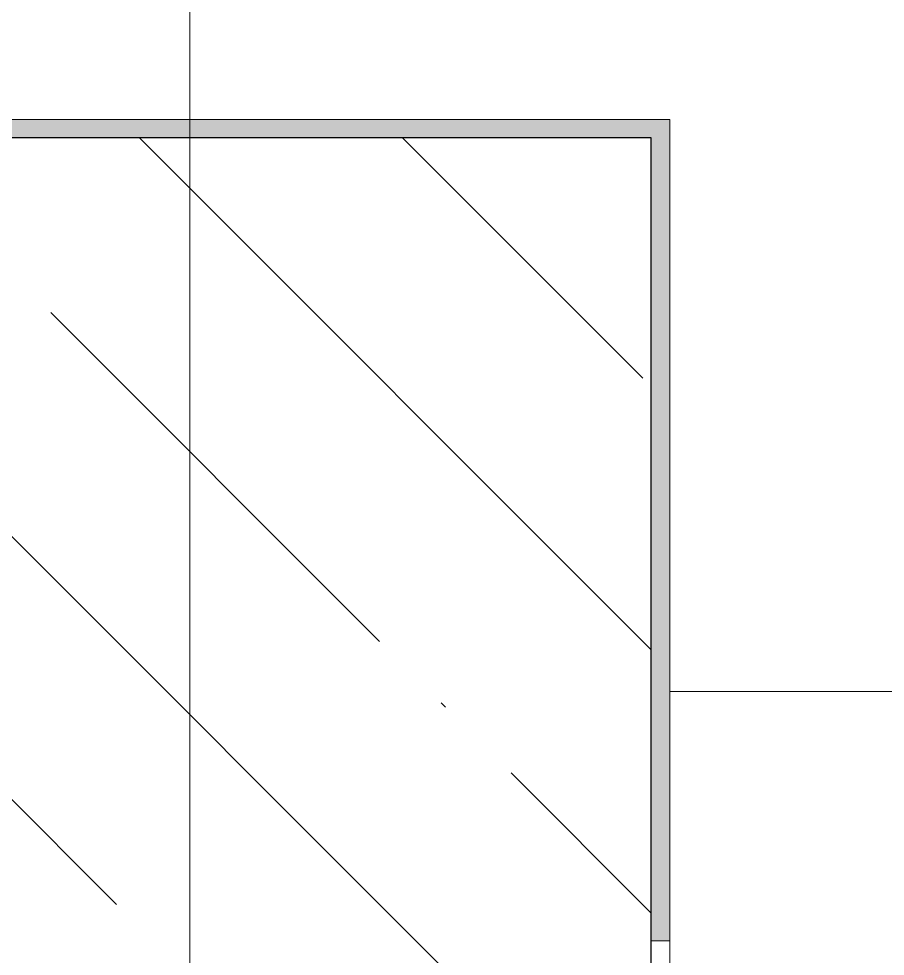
# Model space of a CAD drawing. Header units: millimetres. Extents: x 97 to 215964, y -4577 to 60645.
# Drawn here: x 157905 to 158375, y 40032 to 40540 of the extents above; entities that cross this region are included whole.
import ezdxf

# ---------------------------------------------------------------- set-up
doc = ezdxf.new("R2010")
doc.units = ezdxf.units.MM
doc.linetypes.add('ADSK_Линия сетки', pattern=[2500, 2000, -250, 0, -250])
for name, color, linetype, lineweight in [('A-FLOR-____-OTLN', 192, 'Continuous', 9), ('A-WALL-____-MCUT', 113, 'Continuous', 9), ('A-WALL-____-PATT', 111, 'Continuous', 9), ('A-WALL-FNSH-MCUT', 113, 'Continuous', 9), ('S-COLS-____-MCUT', 52, 'Continuous', 9), ('S-COLS-____-OTLN', 52, 'Continuous', 9), ('S-GRID-____-OTLN', 1, 'Continuous', 9)]:
    doc.layers.add(name, color=color, linetype=linetype, lineweight=lineweight)

# ---------------------------------------------------------------- blocks, each defined once
blk = doc.blocks.new('0083_СОШ675_АР_R22_rvt-1-О_АИ_ПП_8_400_Целиком')
at = {"layer": 'S-COLS-____-OTLN', "lineweight": 5}
h = blk.add_hatch(dxfattribs=at)
h.set_pattern_fill('FP_8', color=256, style=0, pattern_type=2)
h.set_pattern_definition([(135, (0, 0), (-142.5612, -142.5612), []), (135, (142.56, 0), (-142.5612, -142.5612), [252.016, -50.403, 3.353, -47.05])])
h.paths.add_polyline_path([(98950, 39775), (99450, 39775), (99450, 40475), (98950, 40475), (98950, 39775.15)])
at = {"layer": 'A-FLOR-____-OTLN', "color": 90}
blk.add_line((104740, 40175.02), (99460, 40175.02), dxfattribs=at)
at = {"layer": 'A-WALL-FNSH-MCUT', "color": 90}
for p, q in [((99450, 40485), (98940, 40485)), ((99460, 40485), (99450, 40485)), ((99460, 39995.02), (99460, 40485)), ((98950, 40475), (99450, 40475)), ((99450, 40475), (99450, 39995.02))]:
    blk.add_line(p, q, dxfattribs=at)
at = {"layer": 'S-COLS-____-MCUT', "color": 130, "lineweight": 25}
for p, q in [((99450, 40475), (98950, 40475)), ((99450, 39975.02), (99450, 40475))]:
    blk.add_line(p, q, dxfattribs=at)

msp = doc.modelspace()

# ---------------------------------------------------------------- hatches: boundary and pattern name
at = {"layer": 'A-WALL-____-PATT'}
for points in [[(158247.887824, 40475.000586), (158247.887824, 40485.000586), (157737.887824, 40485.000586), (157737.887824, 40475.000586), (157747.887824, 40475.000586)], [(158247.887824, 40040.023044), (158257.887824, 40040.023044), (158257.887824, 40485.000586), (158247.887824, 40485.000586), (158247.887824, 40183.148508)]]:
    msp.add_hatch(color=7, dxfattribs=at).paths.add_polyline_path(points)

# ---------------------------------------------------------------- linework, layer by layer
at = {"layer": 'A-WALL-____-MCUT', "color": 7}
for p, q in [((158257.887824, 40485.000586), (157737.887824, 40485.000586)), ((158257.887824, 40040.023044), (158257.887824, 40485.000586)), ((157747.887824, 40475.000586), (158247.887824, 40475.000586)), ((158247.887824, 40475.000586), (158247.887824, 40040.023044)), ((158247.887824, 40040.023044), (158257.887824, 40040.023044))]:
    msp.add_line(p, q, dxfattribs=at)
at = {"layer": 'S-GRID-____-OTLN', "linetype": 'ADSK_Линия сетки'}
msp.add_line((157997.888491, 60644.999414), (157997.888491, -3572.657751), dxfattribs=at)

# ---------------------------------------------------------------- block references
at = {"color": 250, "lineweight": 5}
msp.add_blockref('0083_СОШ675_АР_R22_rvt-1-О_АИ_ПП_8_400_Целиком', (58797.887824, 0), dxfattribs=at)

doc.saveas('drawing.dxf')
